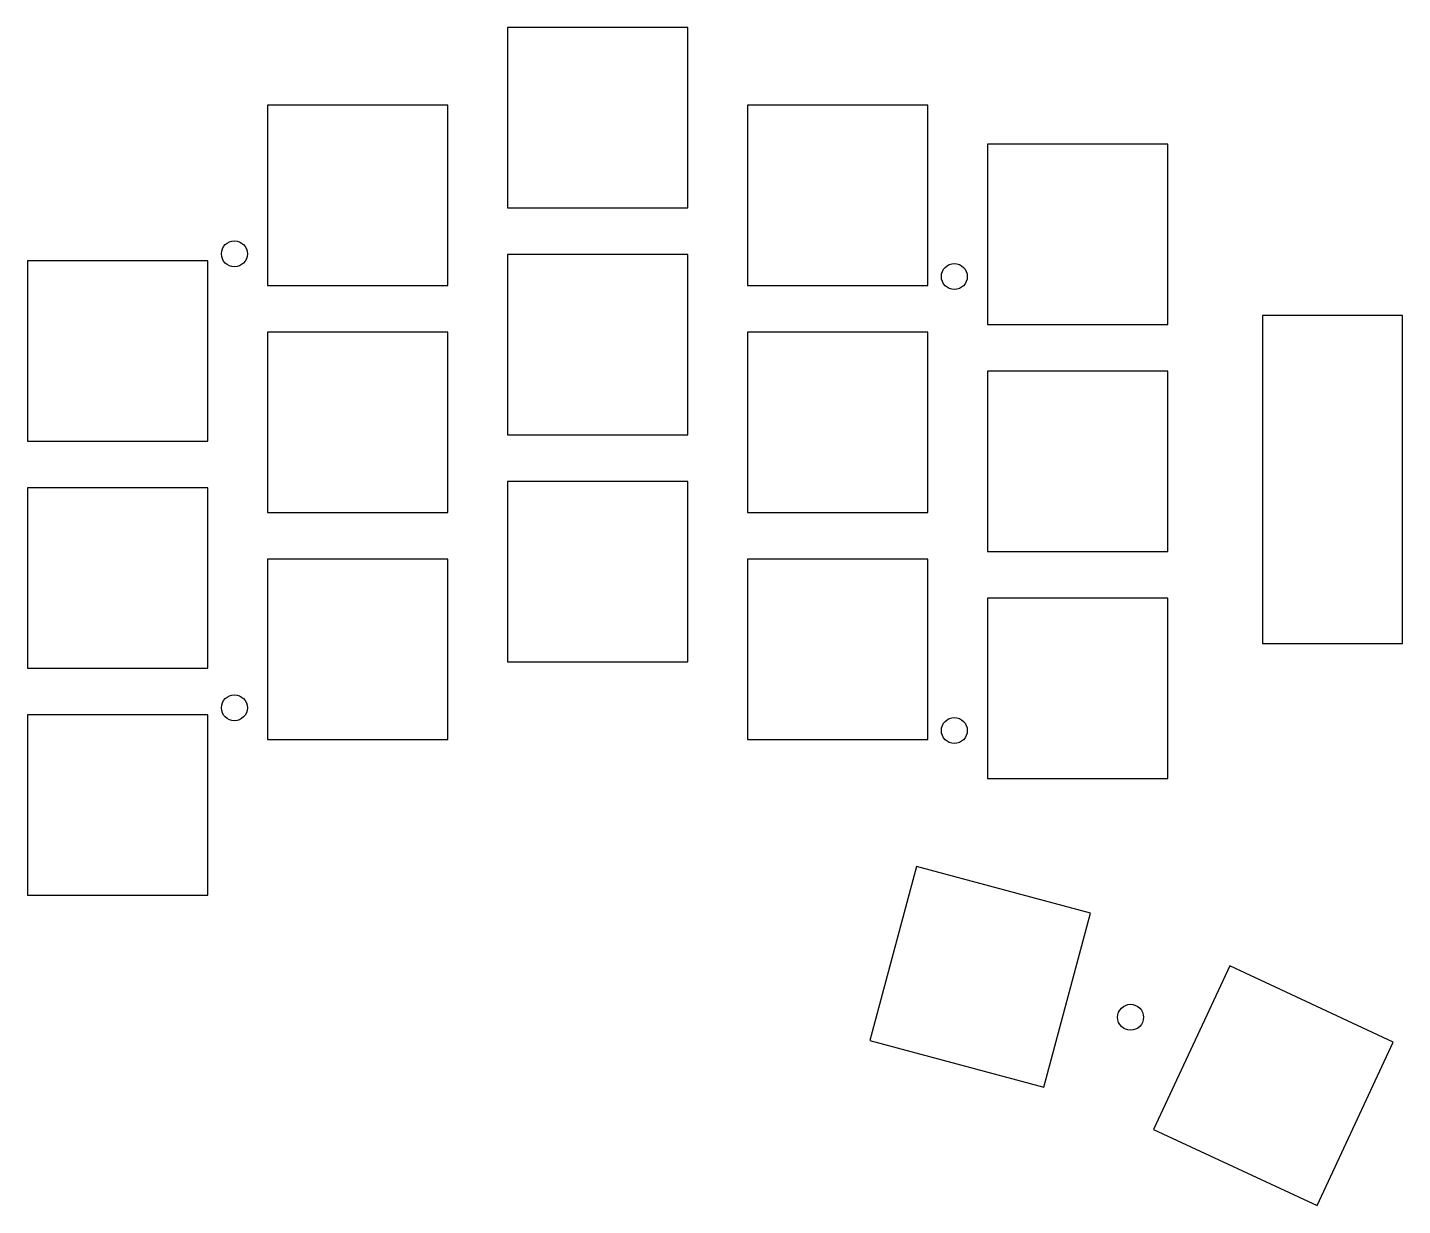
# Model space of a CAD drawing. Header units: millimetres. Extents: x 93 to 199, y -131 to -40.
import ezdxf

# ---------------------------------------------------------------- set-up
doc = ezdxf.new("R2010")
doc.units = ezdxf.units.MM

msp = doc.modelspace()

# ---------------------------------------------------------------- linework, layer by layer
for p, q in [((143.95, -40.05), (130.05, -40.05)), ((130.05, -40.05), (130.05, -53.95)), ((143.95, -53.95), (143.95, -40.05)), ((125.45, -46.05), (111.55, -46.05)), ((111.55, -46.05), (111.55, -59.95)), ((125.45, -59.95), (125.45, -46.05)), ((162.45, -46.05), (148.55, -46.05)), ((148.55, -46.05), (148.55, -59.95)), ((162.45, -59.95), (162.45, -46.05)), ((180.95, -49.05), (167.05, -49.05)), ((167.05, -49.05), (167.05, -62.95)), ((180.95, -62.95), (180.95, -49.05)), ((130.05, -53.95), (143.95, -53.95)), ((106.95, -58.05), (93.05, -58.05)), ((93.05, -58.05), (93.05, -71.95)), ((106.95, -71.95), (106.95, -58.05)), ((143.95, -57.55), (130.05, -57.55)), ((130.05, -57.55), (130.05, -71.45)), ((143.95, -71.45), (143.95, -57.55)), ((111.55, -59.95), (125.45, -59.95)), ((148.55, -59.95), (162.45, -59.95)), ((199.05, -62.25), (188.25, -62.25)), ((188.25, -62.25), (188.25, -87.55)), ((199.05, -87.55), (199.05, -62.25)), ((125.45, -63.55), (111.55, -63.55)), ((111.55, -63.55), (111.55, -77.45)), ((125.45, -77.45), (125.45, -63.55)), ((162.45, -63.55), (148.55, -63.55)), ((148.55, -63.55), (148.55, -77.45)), ((162.45, -77.45), (162.45, -63.55)), ((167.05, -62.95), (180.95, -62.95)), ((180.95, -66.55), (167.05, -66.55)), ((167.05, -66.55), (167.05, -80.45)), ((180.95, -80.45), (180.95, -66.55)), ((93.05, -71.95), (106.95, -71.95)), ((130.05, -71.45), (143.95, -71.45)), ((143.95, -75.05), (130.05, -75.05)), ((130.05, -75.05), (130.05, -88.95)), ((143.95, -88.95), (143.95, -75.05)), ((106.95, -75.55), (93.05, -75.55)), ((93.05, -75.55), (93.05, -89.45)), ((106.95, -89.45), (106.95, -75.55)), ((111.55, -77.45), (125.45, -77.45)), ((148.55, -77.45), (162.45, -77.45)), ((167.05, -80.45), (180.95, -80.45)), ((125.45, -81.05), (111.55, -81.05)), ((111.55, -81.05), (111.55, -94.95)), ((125.45, -94.95), (125.45, -81.05)), ((162.45, -81.05), (148.55, -81.05)), ((148.55, -81.05), (148.55, -94.95)), ((162.45, -94.95), (162.45, -81.05)), ((180.95, -84.05), (167.05, -84.05)), ((167.05, -84.05), (167.05, -97.95)), ((180.95, -97.95), (180.95, -84.05)), ((188.25, -87.55), (199.05, -87.55)), ((130.05, -88.95), (143.95, -88.95)), ((93.05, -89.45), (106.95, -89.45)), ((106.95, -93.05), (93.05, -93.05)), ((93.05, -93.05), (93.05, -106.95)), ((106.95, -106.95), (106.95, -93.05)), ((111.55, -94.95), (125.45, -94.95)), ((148.55, -94.95), (162.45, -94.95)), ((167.05, -97.95), (180.95, -97.95)), ((161.59, -104.74), (157.99, -118.16)), ((175.01, -108.34), (161.59, -104.74)), ((93.05, -106.95), (106.95, -106.95)), ((171.41, -121.76), (175.01, -108.34)), ((185.74, -112.4), (179.86, -125)), ((198.34, -118.27), (185.74, -112.4)), ((157.99, -118.16), (171.41, -121.76)), ((192.46, -130.87), (198.34, -118.27)), ((179.86, -125), (192.46, -130.87))]:
    msp.add_line(p, q)
for centre in [(109, -57.5), (164.5, -59.25), (109, -92.5), (164.5, -94.25), (178.09, -116.36)]:
    msp.add_circle(centre, 1)

doc.saveas('drawing.dxf')
